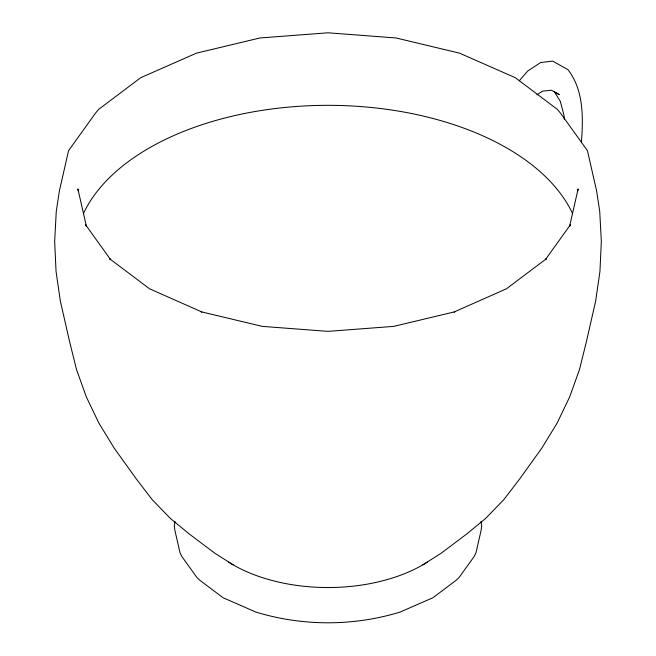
<?xml version="1.0" encoding="UTF-8"?>
<svg xmlns="http://www.w3.org/2000/svg" width="656" height="656" viewBox="0 0 656 656"><rect width="100%" height="100%" fill="white"/><g stroke="black" fill="none" stroke-linecap="round" stroke-linejoin="round"><path stroke-width="0.98" d="M581.364 142.655C583.323 117.973 583.848 90.159 567.924 69.626L552.672 61.098L540.61 62.55L527.67 71.061L519.265 80.803M577.813 190.806L578.116 188.961L569.588 226.328L570.433 224.737L545.366 259.686L546.571 258.603L506.457 288.788L454.19 311.944L455.1 311.715L393.789 326.368L328 331.37L262.211 326.368L200.9 311.715L201.81 311.944L149.543 288.788L109.429 258.603L110.634 259.686L85.567 224.737L86.412 226.328L77.884 188.961L78.187 190.806M175.103 521.495L174.275 525.645L174.783 529.818L180.006 552.713L181.761 556.378L196.89 577.452L199.49 580.002L223.073 597.747L255.791 612.032C302.637 626.382 353.363 626.382 400.209 612.032L432.927 597.747L456.51 580.002L459.11 577.452L474.239 556.378L475.994 552.713L481.217 529.818L481.725 525.645L480.897 521.495M536.879 94.808L542.537 91.168L551.557 90.225L559.281 94.644L554.386 91.824L560.298 101.303L563.988 115.202L564.275 119.294M422.817 564.865L441.127 553.246L466.555 534.115L485.735 518.338L503.833 499.61L519.749 478.864L541.864 448.032L557.067 423.21L569.629 397.019L579.453 369.648L586.489 341.268L595.607 301.276L599.953 271.42L601.331 241.383L599.732 211.347L596.591 190.806L587.44 150.675L560.609 113.275L557.297 109.322L515.222 77.662L459.479 53.136L396.06 37.974L328 32.8L259.94 37.974L196.521 53.136L140.778 77.662L98.703 109.322L95.391 113.275L68.56 150.675L59.409 190.806L56.268 211.347L54.669 241.383L56.047 271.42L60.393 301.276L69.511 341.268L76.547 369.648L86.371 397.019L98.933 423.21L114.136 448.032L136.251 478.864L152.167 499.61L170.265 518.338L189.445 534.115L214.873 553.246L233.183 564.865M427.277 562.159A134.095 77.416 0 0 1 228.723 562.159M83.386 213.7A253.249 146.214 0 0 1 328 105.329A253.249 146.214 0 0 1 572.614 213.7"/></g></svg>
